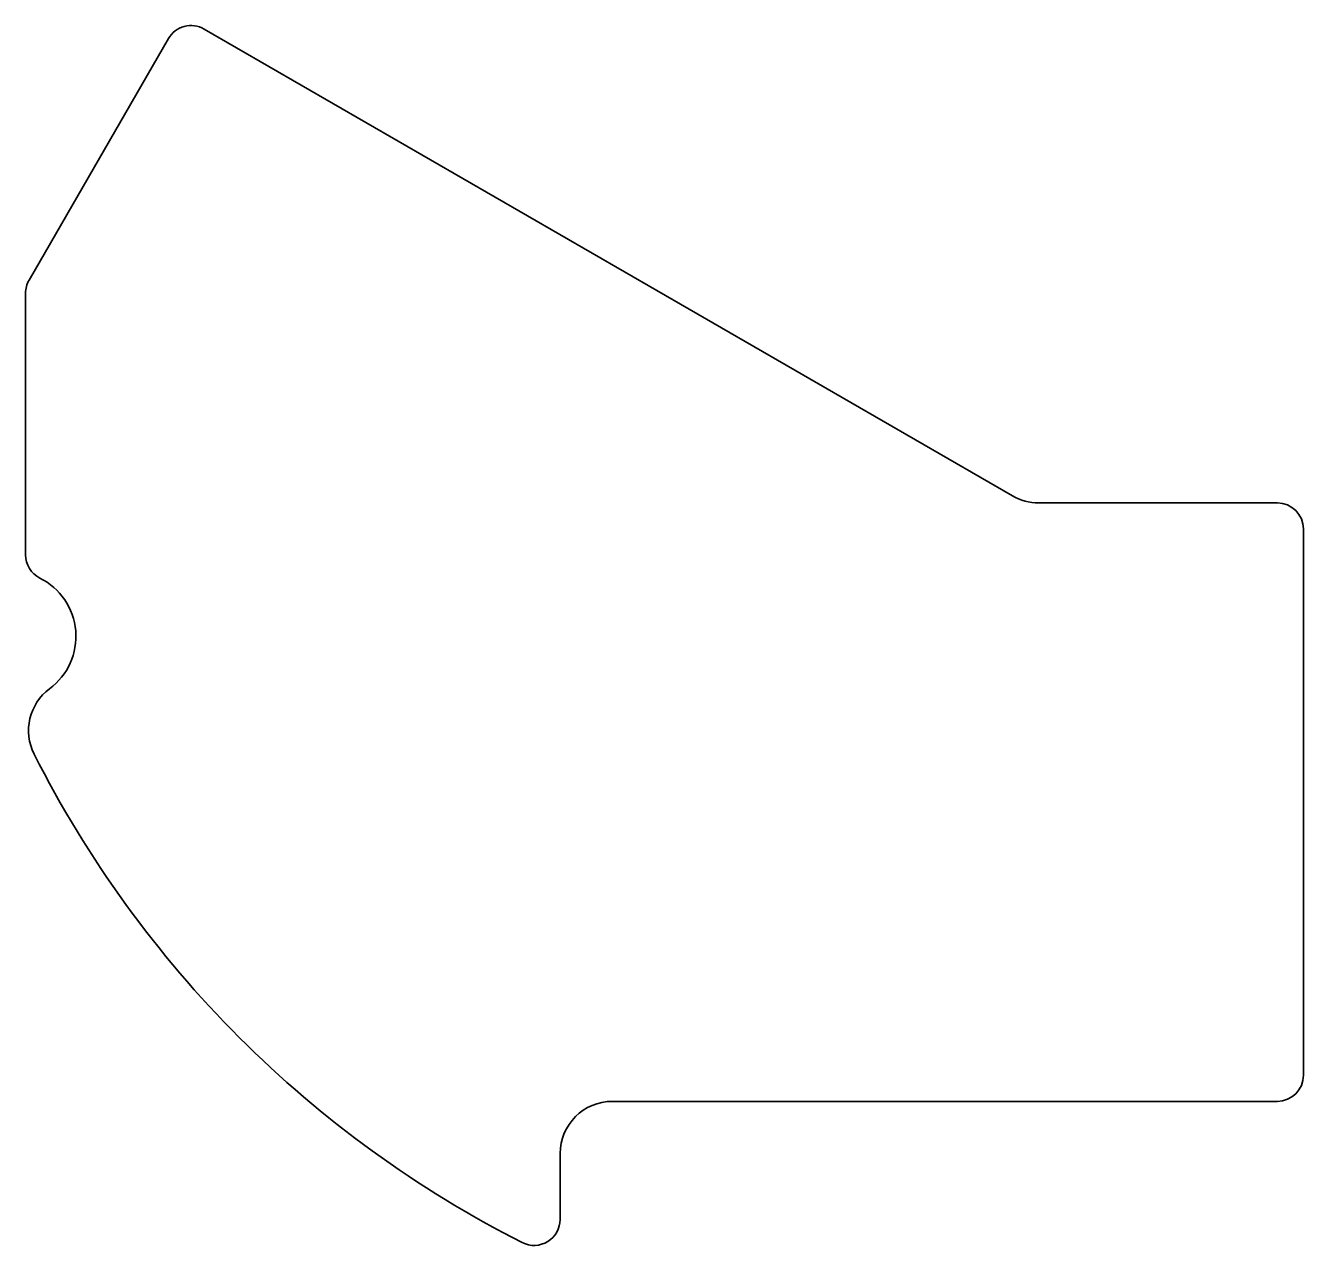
# Model space of a CAD drawing. Header units: millimetres. Extents: x 102.9 to 200.9, y 58 to 151.5.
import ezdxf

# ---------------------------------------------------------------- set-up
doc = ezdxf.new("R2010")
doc.units = ezdxf.units.MM
doc.header["$LTSCALE"] = 0.75
doc.layers.add('Visible', color=7, linetype='Continuous', lineweight=35)

msp = doc.modelspace()

# ---------------------------------------------------------------- linework, layer by layer
at = {"layer": 'Visible', "extrusion": (-1e-16, -1, 0)}
for p, q in [((178.600038, 115.424594), (116.607462, 151.216024)), ((113.875411, 150.483973), (103.185011, 131.967658)), ((102.917062, 130.967658), (102.917062, 110.912097)), ((198.917062, 114.888695), (180.600038, 114.888695)), ((200.917062, 71.005443), (200.917062, 112.888695)), ((147.917062, 69.005443), (198.917062, 69.005443)), ((143.917062, 59.959849), (143.917062, 65.005443))]:
    msp.add_line(p, q, dxfattribs=at)
at = {"layer": 'Visible'}
for centre, radius, start, end in [((115.607462, 149.483973), 2, 60, 150), ((104.917062, 130.967658), 2, 150, 180), ((180.600038, 118.888695), 4, 240, 270), ((198.917062, 112.888695), 2, 360, 90), ((104.917062, 110.912097), 2, 180, 243.374653), ((101.77998, 104.654405), 5, 306.597552, 63.374653), ((107.145695, 97.428818), 4, 126.597552, 206.844026), ((179.417062, 134.005443), 85, 206.844026, 243.140307), ((198.917062, 71.005443), 2, 270, 360), ((147.917062, 65.005443), 4, 90, 180), ((141.917062, 59.959849), 2, 243.140307, 0)]:
    msp.add_arc(centre, radius, start, end, dxfattribs=at)

doc.saveas('drawing.dxf')
